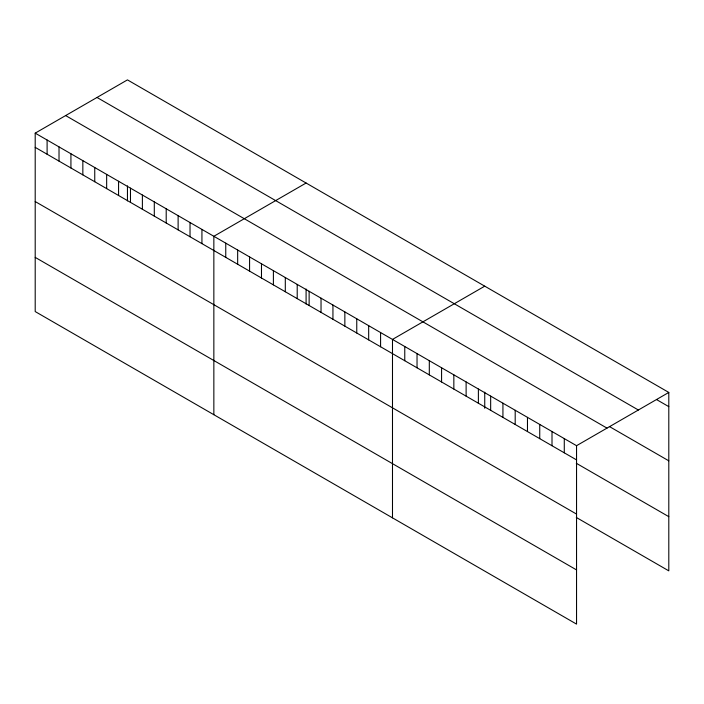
<?xml version="1.0" encoding="UTF-8"?>
<svg xmlns="http://www.w3.org/2000/svg" width="704" height="704" viewBox="0 0 704 704"><rect width="100%" height="100%" fill="white"/><g stroke="black" fill="none" stroke-linecap="round" stroke-linejoin="round"><path stroke-width="1.06" d="M35.2 133.144L576.55 445.694L576.55 624.114L35.2 311.564L35.2 133.144L127.45 79.886L668.8 392.436L668.8 570.856L576.294 517.449M306.09 183.031L213.849 236.289L213.849 414.709M484.739 286.167L392.489 339.425L392.489 517.845M576.55 445.694L668.8 392.436M656.533 399.555L668.8 406.639M97.002 97.46L638.361 410.01M609.338 426.501L668.8 460.83M65.639 115.57L606.998 428.12M35.2 147.356L576.55 459.906M576.294 463.258L668.8 516.666M35.2 201.546L576.55 514.087M35.2 257.374L576.55 569.923M564.282 438.61L564.282 452.822M552.006 431.526L552.006 445.738M539.739 424.442L539.739 438.645M527.472 417.358L527.472 431.561M515.196 410.274L515.196 424.477M502.929 403.19L502.929 417.393M490.662 396.106L490.662 410.309M484.739 392.146L484.739 408.25M478.386 389.022L478.386 403.225M466.118 381.938L466.118 396.141M453.842 374.845L453.842 389.057M441.575 367.761L441.575 381.973M429.308 360.677L429.308 374.889M417.032 353.593L417.032 367.805M404.765 346.509L404.765 360.721M380.582 332.552L380.582 346.764M368.676 325.679L368.676 339.882M356.761 318.798L356.761 333.01M344.854 311.925L344.854 326.128M332.939 305.043L332.939 319.255M321.033 298.17L321.033 312.382M309.126 291.298L309.126 305.501M306.09 289.01L306.09 304.04M297.211 284.416L297.211 298.628M285.305 277.543L285.305 291.755M273.398 270.67L273.398 284.874M261.483 263.789L261.483 278.001M249.577 256.916L249.577 271.128M237.662 250.043L237.662 264.246M225.755 243.162L225.755 257.374M201.934 229.407L201.934 243.619M190.027 222.534L190.027 236.746M178.121 215.662L178.121 229.865M166.206 208.78L166.206 222.992M154.299 201.907L154.299 216.119M142.384 195.034L142.384 209.238M130.478 188.153L130.478 202.365M127.45 185.865L127.45 200.895M118.571 181.28L118.571 195.492M106.656 174.398L106.656 188.61M94.75 167.526L94.75 181.738M82.843 160.653L82.843 174.856M70.928 153.771L70.928 167.983M59.022 146.898L59.022 161.11M47.106 140.026L47.106 154.229"/></g></svg>
